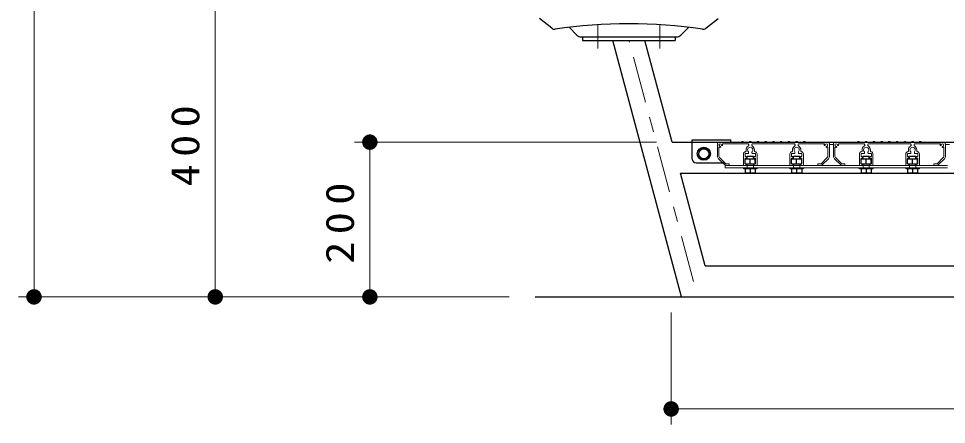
# Model space of a CAD drawing. Units: millimetres on the paper, with parts at other scales. Extents: x -385 to 0, y 0 to 267.
# Drawn here: x -186 to -126, y 68.3 to 94.5 of the extents above; entities that cross this region are included whole.
import ezdxf

# ---------------------------------------------------------------- set-up
doc = ezdxf.new("R2010")
doc.units = ezdxf.units.MM
doc.linetypes.add('USER1', pattern=[4.5, 2.5, -2])
doc.linetypes.add('USER2', pattern=[6, 3, -1, 1, -1])
doc.layers.add('LY_1', color=7, linetype='Continuous', lineweight=13)
doc.styles.add('ＭＳ ゴシック', font='')
doc.styles.get('ＭＳ ゴシック').set_extended_font_data('MS Gothic')

# ---------------------------------------------------------------- blocks, each defined once
blk = doc.blocks.new('filled_dot')
at = {"color": 0, "linetype": 'Continuous', "lineweight": -2, "const_width": 1.25}
blk.add_lwpolyline([(-0.625, 0, 1), (0.625, 0, 1)], format="xyb", close=True, dxfattribs=at)

msp = doc.modelspace()

# ---------------------------------------------------------------- linework, layer by layer
at = {"layer": 'LY_1'}
for p, q in [((-184.984, 76.545), (-184.984, 126.545)), ((-173.264, 76.545), (-173.264, 96.545)), ((-144.717, 86.545), (-164.264, 86.545)), ((-163.264, 76.545), (-163.264, 86.545)), ((-140.787, 86.42), (-140.787, 85.649)), ((-140.662, 86.545), (-139.233, 86.545)), ((-140.436, 86.445), (-138.845, 86.445)), ((-139.198, 86.581), (-139.233, 86.545)), ((-139.091, 86.545), (-139.127, 86.581)), ((-139.091, 86.545), (-138.733, 86.545)), ((-138.698, 86.581), (-138.733, 86.545)), ((-138.591, 86.545), (-138.627, 86.581)), ((-138.591, 86.545), (-138.233, 86.545)), ((-137.162, 86.445), (-138.479, 86.445)), ((-138.198, 86.581), (-138.233, 86.545)), ((-138.091, 86.545), (-138.127, 86.581)), ((-137.733, 86.545), (-138.091, 86.545)), ((-137.698, 86.581), (-137.733, 86.545)), ((-137.591, 86.545), (-137.627, 86.581)), ((-137.233, 86.545), (-137.591, 86.545)), ((-137.233, 86.545), (-137.198, 86.581)), ((-137.162, 86.445), (-135.845, 86.445)), ((-137.127, 86.581), (-137.091, 86.545)), ((-137.091, 86.545), (-136.733, 86.545)), ((-136.733, 86.545), (-136.698, 86.581)), ((-136.627, 86.581), (-136.591, 86.545)), ((-136.591, 86.545), (-136.233, 86.545)), ((-136.233, 86.545), (-136.198, 86.581)), ((-136.127, 86.581), (-136.091, 86.545)), ((-135.733, 86.545), (-136.091, 86.545)), ((-135.733, 86.545), (-135.698, 86.581)), ((-135.627, 86.581), (-135.591, 86.545)), ((-135.233, 86.545), (-135.591, 86.545)), ((-133.888, 86.445), (-135.479, 86.445)), ((-135.233, 86.545), (-135.198, 86.581)), ((-135.127, 86.581), (-135.091, 86.545)), ((-133.662, 86.545), (-135.091, 86.545)), ((-133.537, 86.42), (-133.537, 85.649)), ((-133.287, 86.42), (-133.287, 85.649)), ((-133.162, 86.545), (-131.733, 86.545)), ((-132.936, 86.445), (-131.345, 86.445)), ((-131.698, 86.581), (-131.733, 86.545)), ((-131.591, 86.545), (-131.627, 86.581)), ((-131.591, 86.545), (-131.233, 86.545)), ((-131.198, 86.581), (-131.233, 86.545)), ((-131.091, 86.545), (-131.127, 86.581)), ((-131.091, 86.545), (-130.733, 86.545)), ((-129.662, 86.445), (-130.979, 86.445)), ((-130.698, 86.581), (-130.733, 86.545)), ((-130.591, 86.545), (-130.627, 86.581)), ((-130.233, 86.545), (-130.591, 86.545)), ((-130.198, 86.581), (-130.233, 86.545)), ((-130.091, 86.545), (-130.127, 86.581)), ((-129.733, 86.545), (-130.091, 86.545)), ((-129.733, 86.545), (-129.698, 86.581)), ((-129.662, 86.445), (-128.345, 86.445)), ((-129.627, 86.581), (-129.591, 86.545)), ((-129.591, 86.545), (-129.233, 86.545)), ((-129.233, 86.545), (-129.198, 86.581)), ((-129.127, 86.581), (-129.091, 86.545)), ((-129.091, 86.545), (-128.733, 86.545)), ((-128.733, 86.545), (-128.698, 86.581)), ((-128.627, 86.581), (-128.591, 86.545)), ((-128.233, 86.545), (-128.591, 86.545)), ((-128.233, 86.545), (-128.198, 86.581)), ((-128.127, 86.581), (-128.091, 86.545)), ((-127.733, 86.545), (-128.091, 86.545)), ((-126.388, 86.445), (-127.979, 86.445)), ((-127.733, 86.545), (-127.698, 86.581)), ((-127.627, 86.581), (-127.591, 86.545)), ((-126.162, 86.545), (-127.591, 86.545)), ((-126.037, 86.42), (-126.037, 85.649)), ((-140.687, 85.649), (-140.687, 86.194)), ((-138.8, 85.82), (-138.975, 85.82)), ((-138.932, 86.045), (-138.932, 85.97)), ((-138.775, 85.845), (-138.775, 85.911)), ((-138.55, 85.845), (-138.55, 85.911)), ((-138.525, 85.82), (-138.35, 85.82)), ((-138.392, 86.045), (-138.392, 85.97)), ((-135.8, 85.82), (-135.975, 85.82)), ((-135.932, 86.045), (-135.932, 85.97)), ((-135.775, 85.845), (-135.775, 85.911)), ((-135.55, 85.845), (-135.55, 85.911)), ((-135.525, 85.82), (-135.35, 85.82)), ((-135.392, 86.045), (-135.392, 85.97)), ((-133.637, 85.649), (-133.637, 86.194)), ((-133.187, 85.649), (-133.187, 86.194)), ((-131.3, 85.82), (-131.475, 85.82)), ((-131.432, 86.045), (-131.432, 85.97)), ((-131.275, 85.845), (-131.275, 85.911)), ((-131.05, 85.845), (-131.05, 85.911)), ((-131.025, 85.82), (-130.85, 85.82)), ((-130.892, 86.045), (-130.892, 85.97)), ((-128.3, 85.82), (-128.475, 85.82)), ((-128.432, 86.045), (-128.432, 85.97)), ((-128.275, 85.845), (-128.275, 85.911)), ((-128.05, 85.845), (-128.05, 85.911)), ((-128.025, 85.82), (-127.85, 85.82)), ((-127.892, 86.045), (-127.892, 85.97)), ((-126.137, 85.649), (-126.137, 86.194)), ((-140.292, 85.05), (-140.714, 85.472)), ((-140.25, 85.15), (-140.643, 85.543)), ((-139.1, 85.06), (-139.1, 85.795)), ((-139, 85.635), (-139, 85.795)), ((-139, 85.505), (-139, 85.16)), ((-138.915, 85.62), (-138.985, 85.62)), ((-138.915, 85.52), (-138.985, 85.52)), ((-138.9, 85.605), (-138.9, 85.535)), ((-138.425, 85.605), (-138.425, 85.535)), ((-138.41, 85.62), (-138.34, 85.62)), ((-138.41, 85.52), (-138.34, 85.52)), ((-138.325, 85.635), (-138.325, 85.795)), ((-138.325, 85.505), (-138.325, 85.16)), ((-138.225, 85.06), (-138.225, 85.795)), ((-136.1, 85.06), (-136.1, 85.795)), ((-136, 85.635), (-136, 85.795)), ((-136, 85.505), (-136, 85.16)), ((-135.915, 85.62), (-135.985, 85.62)), ((-135.915, 85.52), (-135.985, 85.52)), ((-135.9, 85.605), (-135.9, 85.535)), ((-135.425, 85.605), (-135.425, 85.535)), ((-135.41, 85.62), (-135.34, 85.62)), ((-135.41, 85.52), (-135.34, 85.52)), ((-135.325, 85.635), (-135.325, 85.795)), ((-135.325, 85.505), (-135.325, 85.16)), ((-135.225, 85.06), (-135.225, 85.795)), ((-134.074, 85.15), (-133.681, 85.543)), ((-134.033, 85.05), (-133.61, 85.472)), ((-132.792, 85.05), (-133.214, 85.472)), ((-132.75, 85.15), (-133.143, 85.543)), ((-131.6, 85.06), (-131.6, 85.795)), ((-131.5, 85.635), (-131.5, 85.795)), ((-131.5, 85.505), (-131.5, 85.16)), ((-131.415, 85.62), (-131.485, 85.62)), ((-131.415, 85.52), (-131.485, 85.52)), ((-131.4, 85.605), (-131.4, 85.535)), ((-130.925, 85.605), (-130.925, 85.535)), ((-130.91, 85.62), (-130.84, 85.62)), ((-130.91, 85.52), (-130.84, 85.52)), ((-130.825, 85.635), (-130.825, 85.795)), ((-130.825, 85.505), (-130.825, 85.16)), ((-130.725, 85.06), (-130.725, 85.795)), ((-128.6, 85.06), (-128.6, 85.795)), ((-128.5, 85.635), (-128.5, 85.795)), ((-128.5, 85.505), (-128.5, 85.16)), ((-128.415, 85.62), (-128.485, 85.62)), ((-128.415, 85.52), (-128.485, 85.52)), ((-128.4, 85.605), (-128.4, 85.535)), ((-127.925, 85.605), (-127.925, 85.535)), ((-127.91, 85.62), (-127.84, 85.62)), ((-127.91, 85.52), (-127.84, 85.52)), ((-127.825, 85.635), (-127.825, 85.795)), ((-127.825, 85.505), (-127.825, 85.16)), ((-127.725, 85.06), (-127.725, 85.795)), ((-126.574, 85.15), (-126.181, 85.543)), ((-126.533, 85.05), (-126.11, 85.472)), ((-140.281, 85.045), (-140.052, 85.045)), ((-140.24, 85.145), (-140.052, 85.145)), ((-140.037, 85.06), (-140.037, 85.13)), ((-139.085, 85.045), (-138.915, 85.045)), ((-138.985, 85.145), (-138.915, 85.145)), ((-138.9, 85.06), (-138.9, 85.13)), ((-138.425, 85.06), (-138.425, 85.13)), ((-138.34, 85.145), (-138.41, 85.145)), ((-138.24, 85.045), (-138.41, 85.045)), ((-136.085, 85.045), (-135.915, 85.045)), ((-135.985, 85.145), (-135.915, 85.145)), ((-135.9, 85.06), (-135.9, 85.13)), ((-135.425, 85.06), (-135.425, 85.13)), ((-135.34, 85.145), (-135.41, 85.145)), ((-135.24, 85.045), (-135.41, 85.045)), ((-134.287, 85.06), (-134.287, 85.13)), ((-134.085, 85.145), (-134.272, 85.145)), ((-134.043, 85.045), (-134.272, 85.045)), ((-132.781, 85.045), (-132.552, 85.045)), ((-132.74, 85.145), (-132.552, 85.145)), ((-132.537, 85.06), (-132.537, 85.13)), ((-131.585, 85.045), (-131.415, 85.045)), ((-131.485, 85.145), (-131.415, 85.145)), ((-131.4, 85.06), (-131.4, 85.13)), ((-130.925, 85.06), (-130.925, 85.13)), ((-130.84, 85.145), (-130.91, 85.145)), ((-130.74, 85.045), (-130.91, 85.045)), ((-128.585, 85.045), (-128.415, 85.045)), ((-128.485, 85.145), (-128.415, 85.145)), ((-128.4, 85.06), (-128.4, 85.13)), ((-127.925, 85.06), (-127.925, 85.13)), ((-127.84, 85.145), (-127.91, 85.145)), ((-127.74, 85.045), (-127.91, 85.045)), ((-126.787, 85.06), (-126.787, 85.13)), ((-126.585, 85.145), (-126.772, 85.145)), ((-126.543, 85.045), (-126.772, 85.045)), ((-154.264, 76.545), (-185.984, 76.545)), ((-166.634, 76.545), (-174.264, 76.545)), ((-143.778, 75.545), (-143.778, 68.303)), ((-98.778, 69.303), (-143.778, 69.303))]:
    msp.add_line(p, q, dxfattribs=at)
at = {"layer": 'LY_1', "color": 150, "lineweight": 25}
for p, q in [((-151.499, 93.91), (-152.288, 94.531)), ((-141.528, 93.91), (-140.74, 94.531))]:
    msp.add_line(p, q, dxfattribs=at)
at = {"layer": 'LY_1', "color": 131, "lineweight": 25}
for p, q in [((-150.384, 93.966), (-149.881, 93.462)), ((-143.147, 93.462), (-142.643, 93.966)), ((-149.598, 93.345), (-143.429, 93.345))]:
    msp.add_line(p, q, dxfattribs=at)
at = {"layer": 'LY_1', "color": 4, "linetype": 'USER2'}
for p, q in [((-148.514, 94.134), (-148.514, 92.598)), ((-144.514, 94.134), (-144.514, 92.598))]:
    msp.add_line(p, q, dxfattribs=at)
at = {"layer": 'LY_1', "color": 4, "lineweight": 25}
for p, q in [((-149.514, 93.345), (-149.514, 93.12)), ((-149.514, 93.12), (-143.514, 93.12)), ((-143.514, 93.345), (-143.514, 93.12)), ((-142.412, 86.705), (-139.912, 86.705)), ((-142.412, 85.455), (-142.412, 86.705)), ((-139.912, 86.545), (-139.912, 86.705)), ((-142.162, 85.205), (-140.447, 85.205)), ((-143.108, 76.545), (-103.358, 76.545))]:
    msp.add_line(p, q, dxfattribs=at)
at = {"layer": 'LY_1', "lineweight": 25}
for p, q in [((-143.108, 76.545), (-147.549, 93.12)), ((-143.717, 86.545), (-145.478, 93.12)), ((-143.717, 86.545), (-108.108, 86.545)), ((-141.85, 86.12), (-142.037, 85.795)), ((-141.475, 86.12), (-141.85, 86.12)), ((-141.287, 85.795), (-141.475, 86.12)), ((-142.037, 85.795), (-141.85, 85.47)), ((-141.85, 85.47), (-141.475, 85.47)), ((-141.475, 85.47), (-141.287, 85.795)), ((-138.987, 85.47), (-138.337, 85.47)), ((-138.987, 85.145), (-138.987, 85.47)), ((-138.462, 85.625), (-138.862, 85.625)), ((-138.862, 85.47), (-138.862, 85.625)), ((-138.662, 85.145), (-138.662, 85.47)), ((-138.462, 85.47), (-138.462, 85.625)), ((-138.337, 85.145), (-138.337, 85.47)), ((-135.987, 85.47), (-135.337, 85.47)), ((-135.987, 85.145), (-135.987, 85.47)), ((-135.462, 85.625), (-135.862, 85.625)), ((-135.862, 85.47), (-135.862, 85.625)), ((-135.662, 85.145), (-135.662, 85.47)), ((-135.462, 85.47), (-135.462, 85.625)), ((-135.337, 85.145), (-135.337, 85.47)), ((-131.487, 85.47), (-130.837, 85.47)), ((-131.487, 85.145), (-131.487, 85.47)), ((-130.962, 85.625), (-131.362, 85.625)), ((-131.362, 85.47), (-131.362, 85.625)), ((-131.162, 85.145), (-131.162, 85.47)), ((-130.962, 85.47), (-130.962, 85.625)), ((-130.837, 85.145), (-130.837, 85.47)), ((-128.487, 85.47), (-127.837, 85.47)), ((-128.487, 85.145), (-128.487, 85.47)), ((-127.962, 85.625), (-128.362, 85.625)), ((-128.362, 85.47), (-128.362, 85.625)), ((-128.162, 85.145), (-128.162, 85.47)), ((-127.962, 85.47), (-127.962, 85.625)), ((-127.837, 85.145), (-127.837, 85.47)), ((-139.087, 84.885), (-138.237, 84.885)), ((-139.087, 84.825), (-139.087, 84.885)), ((-138.237, 84.825), (-139.087, 84.825)), ((-138.987, 85.145), (-138.337, 85.145)), ((-138.987, 84.825), (-138.987, 84.56)), ((-138.662, 84.825), (-138.662, 84.56)), ((-138.337, 84.825), (-138.337, 84.56)), ((-138.237, 84.885), (-138.237, 84.825)), ((-136.087, 84.885), (-135.237, 84.885)), ((-136.087, 84.825), (-136.087, 84.885)), ((-135.237, 84.825), (-136.087, 84.825)), ((-135.987, 85.145), (-135.337, 85.145)), ((-135.987, 84.825), (-135.987, 84.56)), ((-135.662, 84.825), (-135.662, 84.56)), ((-135.337, 84.825), (-135.337, 84.56)), ((-135.237, 84.885), (-135.237, 84.825)), ((-131.587, 84.885), (-130.737, 84.885)), ((-131.587, 84.825), (-131.587, 84.885)), ((-130.737, 84.825), (-131.587, 84.825)), ((-131.487, 85.145), (-130.837, 85.145)), ((-131.487, 84.825), (-131.487, 84.56)), ((-131.162, 84.825), (-131.162, 84.56)), ((-130.837, 84.825), (-130.837, 84.56)), ((-130.737, 84.885), (-130.737, 84.825)), ((-128.587, 84.885), (-127.737, 84.885)), ((-128.587, 84.825), (-128.587, 84.885)), ((-127.737, 84.825), (-128.587, 84.825)), ((-128.487, 85.145), (-127.837, 85.145)), ((-128.487, 84.825), (-128.487, 84.56)), ((-128.162, 84.825), (-128.162, 84.56)), ((-127.837, 84.825), (-127.837, 84.56)), ((-127.737, 84.885), (-127.737, 84.825)), ((-141.573, 78.545), (-143.181, 84.545)), ((-143.181, 84.545), (-107.572, 84.545)), ((-138.987, 84.56), (-138.337, 84.56)), ((-135.987, 84.56), (-135.337, 84.56)), ((-131.487, 84.56), (-130.837, 84.56)), ((-128.487, 84.56), (-127.837, 84.56)), ((-141.573, 78.545), (-105.964, 78.545)), ((-152.575, 76.545), (-61.602, 76.545))]:
    msp.add_line(p, q, dxfattribs=at)
at = {"layer": 'LY_1', "linetype": 'USER2'}
msp.add_line((-142.34, 77.545), (-146.514, 93.12), dxfattribs=at)
at = {"layer": 'LY_1', "color": 4, "linetype": 'USER1'}
for p, q in [((-142.412, 86.545), (-139.912, 86.545)), ((-140.447, 85.205), (-140.287, 85.205)), ((-140.287, 85.045), (-140.287, 85.205))]:
    msp.add_line(p, q, dxfattribs=at)
at = {"layer": 'LY_1', "color": 4}
for p, q in [((-133.287, 86.385), (-133.537, 86.385)), ((-126.037, 86.385), (-125.787, 86.385)), ((-140.287, 84.885), (-140.287, 85.045)), ((-140.287, 85.045), (-125.912, 85.045)), ((-140.287, 84.885), (-125.912, 84.885))]:
    msp.add_line(p, q, dxfattribs=at)
at = {"layer": 'LY_1', "linetype": 'USER1'}
for p, q in [((-138.862, 85.145), (-138.862, 84.885)), ((-138.462, 85.145), (-138.462, 84.885)), ((-135.862, 85.145), (-135.862, 84.885)), ((-135.462, 85.145), (-135.462, 84.885)), ((-131.362, 85.145), (-131.362, 84.885)), ((-130.962, 85.145), (-130.962, 84.885)), ((-128.362, 85.145), (-128.362, 84.885)), ((-127.962, 85.145), (-127.962, 84.885))]:
    msp.add_line(p, q, dxfattribs=at)
at = {"layer": 'LY_1', "lineweight": 25}
for radius in [0.425, 0.325]:
    msp.add_circle((-141.662, 85.795), radius, dxfattribs=at)
at = {"layer": 'LY_1', "color": 150, "lineweight": 25}
for centre, radius, start, end in [((-151.314, 94.145), 0.3, 231.76961, 278.34109), ((-146.514, 61.407), 32.788, 81.65891, 98.34109), ((-141.714, 94.145), 0.3, 261.65891, 308.2304)]:
    msp.add_arc(centre, radius, start, end, dxfattribs=at)
at = {"layer": 'LY_1', "color": 131, "lineweight": 25}
for centre, start, end in [((-149.598, 93.745), 225, 270), ((-143.429, 93.745), 270, 315)]:
    msp.add_arc(centre, 0.4, start, end, dxfattribs=at)
at = {"layer": 'LY_1'}
for centre, radius, start, end in [((-140.662, 86.42), 0.125, 90, 180), ((-140.6, 86.358), 0.0875, 0.25752, 269.74248), ((-140.436, 86.42), 0.025, 90, 200.92483), ((-139.162, 86.545), 0.05, 45, 135), ((-138.845, 86.355), 0.09, 300.55843, 90), ((-138.662, 86.545), 0.05, 45, 135), ((-138.479, 86.355), 0.09, 90, 239.44157), ((-138.162, 86.545), 0.05, 45, 135), ((-137.662, 86.545), 0.05, 45, 135), ((-137.162, 86.545), 0.05, 45, 135), ((-136.662, 86.545), 0.05, 45, 135), ((-136.162, 86.545), 0.05, 45, 135), ((-135.845, 86.355), 0.09, 300.55843, 90), ((-135.662, 86.545), 0.05, 45, 135), ((-135.479, 86.355), 0.09, 90, 239.44157), ((-135.162, 86.545), 0.05, 45, 135), ((-133.888, 86.42), 0.025, 339.07517, 90), ((-133.725, 86.358), 0.0875, 270.25752, 179.74248), ((-133.662, 86.42), 0.125, 0, 90), ((-133.162, 86.42), 0.125, 90, 180), ((-133.1, 86.358), 0.0875, 0.25752, 269.74248), ((-132.936, 86.42), 0.025, 90, 200.92483), ((-131.662, 86.545), 0.05, 45, 135), ((-131.345, 86.355), 0.09, 300.55843, 90), ((-131.162, 86.545), 0.05, 45, 135), ((-130.979, 86.355), 0.09, 90, 239.44157), ((-130.662, 86.545), 0.05, 45, 135), ((-130.162, 86.545), 0.05, 45, 135), ((-129.662, 86.545), 0.05, 45, 135), ((-129.162, 86.545), 0.05, 45, 135), ((-128.662, 86.545), 0.05, 45, 135), ((-128.345, 86.355), 0.09, 300.55843, 90), ((-128.162, 86.545), 0.05, 45, 135), ((-127.979, 86.355), 0.09, 90, 239.44157), ((-127.662, 86.545), 0.05, 45, 135), ((-126.388, 86.42), 0.025, 339.07517, 90), ((-126.225, 86.358), 0.0875, 270.25752, 179.74248), ((-126.162, 86.42), 0.125, 0, 90), ((-140.662, 86.194), 0.025, 69.07517, 180), ((-140.6, 86.358), 0.15, 249.07517, 269.74248), ((-140.6, 86.239), 0.0312, 269.74248, 89.74248), ((-140.481, 86.358), 0.0312, 180.25752, 0.25752), ((-140.6, 86.358), 0.15, 0.25752, 20.92483), ((-138.975, 85.795), 0.125, 92.45629, 180), ((-138.975, 85.795), 0.025, 90, 180), ((-138.982, 85.97), 0.05, 272.45629, 0), ((-138.662, 86.045), 0.27, 120.55843, 180), ((-138.662, 86.045), 0.17, 313.56596, 226.43404), ((-138.8, 85.845), 0.025, 270, 0), ((-138.79, 85.911), 0.015, 0, 46.43404), ((-138.535, 85.911), 0.015, 133.56596, 180), ((-138.525, 85.845), 0.025, 180, 270), ((-138.662, 86.045), 0.27, 0, 59.44157), ((-138.342, 85.97), 0.05, 180, 267.54371), ((-138.35, 85.795), 0.025, 0, 90), ((-138.35, 85.795), 0.125, 0, 87.54371), ((-135.975, 85.795), 0.125, 92.45629, 180), ((-135.975, 85.795), 0.025, 90, 180), ((-135.982, 85.97), 0.05, 272.45629, 0), ((-135.662, 86.045), 0.27, 120.55843, 180), ((-135.662, 86.045), 0.17, 313.56596, 226.43404), ((-135.8, 85.845), 0.025, 270, 0), ((-135.79, 85.911), 0.015, 0, 46.43404), ((-135.535, 85.911), 0.015, 133.56596, 180), ((-135.525, 85.845), 0.025, 180, 270), ((-135.662, 86.045), 0.27, 0, 59.44157), ((-135.342, 85.97), 0.05, 180, 267.54371), ((-135.35, 85.795), 0.025, 0, 90), ((-135.35, 85.795), 0.125, 0, 87.54371), ((-133.725, 86.358), 0.15, 159.07517, 179.74248), ((-133.843, 86.358), 0.0312, 179.74248, 359.74248), ((-133.724, 86.239), 0.0312, 90.25752, 270.25752), ((-133.725, 86.358), 0.15, 270.25752, 290.92483), ((-133.662, 86.194), 0.025, 0, 110.92483), ((-133.162, 86.194), 0.025, 69.07517, 180), ((-133.1, 86.358), 0.15, 249.07517, 269.74248), ((-133.1, 86.239), 0.0312, 269.74248, 89.74248), ((-132.981, 86.358), 0.0312, 180.25752, 0.25752), ((-133.1, 86.358), 0.15, 0.25752, 20.92483), ((-131.475, 85.795), 0.125, 92.45629, 180), ((-131.475, 85.795), 0.025, 90, 180), ((-131.482, 85.97), 0.05, 272.45629, 0), ((-131.162, 86.045), 0.27, 120.55843, 180), ((-131.162, 86.045), 0.17, 313.56596, 226.43404), ((-131.3, 85.845), 0.025, 270, 0), ((-131.29, 85.911), 0.015, 0, 46.43404), ((-131.035, 85.911), 0.015, 133.56596, 180), ((-131.025, 85.845), 0.025, 180, 270), ((-131.162, 86.045), 0.27, 0, 59.44157), ((-130.842, 85.97), 0.05, 180, 267.54371), ((-130.85, 85.795), 0.025, 0, 90), ((-130.85, 85.795), 0.125, 0, 87.54371), ((-128.475, 85.795), 0.125, 92.45629, 180), ((-128.475, 85.795), 0.025, 90, 180), ((-128.482, 85.97), 0.05, 272.45629, 0), ((-128.162, 86.045), 0.27, 120.55843, 180), ((-128.162, 86.045), 0.17, 313.56596, 226.43404), ((-128.3, 85.845), 0.025, 270, 0), ((-128.29, 85.911), 0.015, 0, 46.43404), ((-128.035, 85.911), 0.015, 133.56596, 180), ((-128.025, 85.845), 0.025, 180, 270), ((-128.162, 86.045), 0.27, 0, 59.44157), ((-127.842, 85.97), 0.05, 180, 267.54371), ((-127.85, 85.795), 0.025, 0, 90), ((-127.85, 85.795), 0.125, 0, 87.54371), ((-126.225, 86.358), 0.15, 159.07517, 179.74248), ((-126.343, 86.358), 0.0312, 179.74248, 359.74248), ((-126.224, 86.239), 0.0312, 90.25752, 270.25752), ((-126.225, 86.358), 0.15, 270.25752, 290.92483), ((-126.162, 86.194), 0.025, 0, 110.92483), ((-140.537, 85.649), 0.25, 180, 225), ((-140.537, 85.649), 0.15, 180, 225), ((-138.985, 85.635), 0.015, 180, 270), ((-138.985, 85.505), 0.015, 90, 180), ((-138.915, 85.605), 0.015, 0, 90), ((-138.915, 85.535), 0.015, 270, 0), ((-138.41, 85.605), 0.015, 90, 180), ((-138.41, 85.535), 0.015, 180, 270), ((-138.34, 85.635), 0.015, 270, 0), ((-138.34, 85.505), 0.015, 0, 90), ((-135.985, 85.635), 0.015, 180, 270), ((-135.985, 85.505), 0.015, 90, 180), ((-135.915, 85.605), 0.015, 0, 90), ((-135.915, 85.535), 0.015, 270, 0), ((-135.41, 85.605), 0.015, 90, 180), ((-135.41, 85.535), 0.015, 180, 270), ((-135.34, 85.635), 0.015, 270, 0), ((-135.34, 85.505), 0.015, 0, 90), ((-133.787, 85.649), 0.15, 315, 0), ((-133.787, 85.649), 0.25, 315, 0), ((-133.037, 85.649), 0.25, 180, 225), ((-133.037, 85.649), 0.15, 180, 225), ((-131.485, 85.635), 0.015, 180, 270), ((-131.485, 85.505), 0.015, 90, 180), ((-131.415, 85.605), 0.015, 0, 90), ((-131.415, 85.535), 0.015, 270, 0), ((-130.91, 85.605), 0.015, 90, 180), ((-130.91, 85.535), 0.015, 180, 270), ((-130.84, 85.635), 0.015, 270, 0), ((-130.84, 85.505), 0.015, 0, 90), ((-128.485, 85.635), 0.015, 180, 270), ((-128.485, 85.505), 0.015, 90, 180), ((-128.415, 85.605), 0.015, 0, 90), ((-128.415, 85.535), 0.015, 270, 0), ((-127.91, 85.605), 0.015, 90, 180), ((-127.91, 85.535), 0.015, 180, 270), ((-127.84, 85.635), 0.015, 270, 0), ((-127.84, 85.505), 0.015, 0, 90), ((-126.287, 85.649), 0.15, 315, 0), ((-126.287, 85.649), 0.25, 315, 0), ((-140.281, 85.06), 0.015, 225, 270), ((-140.24, 85.16), 0.015, 225, 270), ((-140.052, 85.13), 0.015, 0, 90), ((-140.052, 85.06), 0.015, 270, 0), ((-139.085, 85.06), 0.015, 180, 270), ((-138.985, 85.16), 0.015, 180, 270), ((-138.915, 85.13), 0.015, 0, 90), ((-138.915, 85.06), 0.015, 270, 0), ((-138.41, 85.13), 0.015, 90, 180), ((-138.41, 85.06), 0.015, 180, 270), ((-138.34, 85.16), 0.015, 270, 0), ((-138.24, 85.06), 0.015, 270, 0), ((-136.085, 85.06), 0.015, 180, 270), ((-135.985, 85.16), 0.015, 180, 270), ((-135.915, 85.13), 0.015, 0, 90), ((-135.915, 85.06), 0.015, 270, 0), ((-135.41, 85.13), 0.015, 90, 180), ((-135.41, 85.06), 0.015, 180, 270), ((-135.34, 85.16), 0.015, 270, 0), ((-135.24, 85.06), 0.015, 270, 0), ((-134.272, 85.13), 0.015, 90, 180), ((-134.272, 85.06), 0.015, 180, 270), ((-134.085, 85.16), 0.015, 270, 315), ((-134.043, 85.06), 0.015, 270, 315), ((-132.781, 85.06), 0.015, 225, 270), ((-132.74, 85.16), 0.015, 225, 270), ((-132.552, 85.13), 0.015, 0, 90), ((-132.552, 85.06), 0.015, 270, 0), ((-131.585, 85.06), 0.015, 180, 270), ((-131.485, 85.16), 0.015, 180, 270), ((-131.415, 85.13), 0.015, 0, 90), ((-131.415, 85.06), 0.015, 270, 0), ((-130.91, 85.13), 0.015, 90, 180), ((-130.91, 85.06), 0.015, 180, 270), ((-130.84, 85.16), 0.015, 270, 0), ((-130.74, 85.06), 0.015, 270, 0), ((-128.585, 85.06), 0.015, 180, 270), ((-128.485, 85.16), 0.015, 180, 270), ((-128.415, 85.13), 0.015, 0, 90), ((-128.415, 85.06), 0.015, 270, 0), ((-127.91, 85.13), 0.015, 90, 180), ((-127.91, 85.06), 0.015, 180, 270), ((-127.84, 85.16), 0.015, 270, 0), ((-127.74, 85.06), 0.015, 270, 0), ((-126.772, 85.13), 0.015, 90, 180), ((-126.772, 85.06), 0.015, 180, 270), ((-126.585, 85.16), 0.015, 270, 315), ((-126.543, 85.06), 0.015, 270, 315)]:
    msp.add_arc(centre, radius, start, end, dxfattribs=at)
at = {"layer": 'LY_1', "color": 4, "lineweight": 25}
msp.add_arc((-142.162, 85.455), 0.25, 180, 270, dxfattribs=at)

# ---------------------------------------------------------------- block references
at = {"layer": 'LY_1', "xscale": 0.4, "yscale": 0.4}
for p, rotation in [((-163.264, 86.545), 270), ((-184.984, 76.545), 90), ((-173.264, 76.545), 90), ((-163.264, 76.545), 90)]:
    msp.add_blockref('filled_dot', p, dxfattribs=dict(at, rotation=rotation))
msp.add_blockref('filled_dot', (-143.778, 69.303), dxfattribs=at)

# ---------------------------------------------------------------- texts
at = {"layer": 'LY_1', "char_height": 1.833, "attachment_point": 8, "rotation": 90, "style": 'ＭＳ ゴシック'}
for s, insert in [('\\T1.33;\\W1.15;400', (-174.264, 86.545)), ('\\T1.33;\\W1.15;200', (-164.264, 81.545))]:
    msp.add_mtext(s, dxfattribs=dict(at, insert=insert))

doc.saveas('drawing.dxf')
